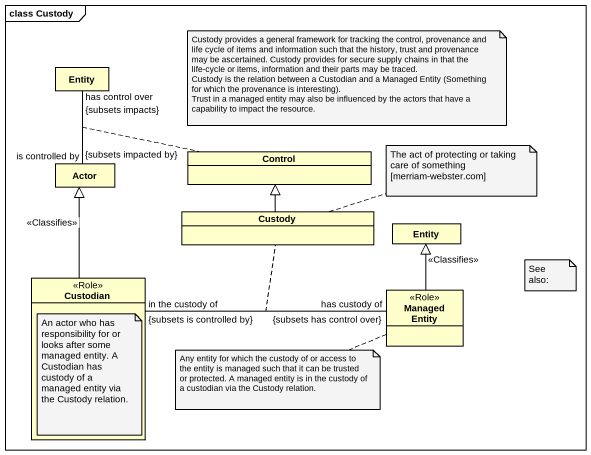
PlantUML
@startuml
mainframe class Custody
hide circle
hide empty members
class "Entity" as Entity_
class "Actor" as Actor_
class "Control" as Control_
class Custody
class "Entity" as Entity__2
class Custodian <<Role>>
class "Managed Entity" as Managed_Entity <<Role>>
Actor_ "is controlled by\n{subsets impacted by}" -up- "has control over\n{subsets impacts}" Entity_
(Actor_, Entity_) .. Control_
Custody -up-|> Control_
Custodian -up-|> Actor_ : <<Classifies>>
Custodian "in the custody of\n{subsets is controlled by}" -right- "has custody of\n{subsets has control over}" Managed_Entity
(Custodian, Managed_Entity) .. Custody
Managed_Entity -up-|> Entity__2 : <<Classifies>>
note as N1
  Custody provides a general framework for tracking the control, provenance and life cycle of items and information such that the history, trust and provenance may be ascertained. Custody provides for secure supply chains in that the life-cycle or items, information and their parts may be traced.
  Custody is the relation between a Custodian and a Managed Entity (Something for which the provenance is interesting).
  Trust in a managed entity may also be influenced by the actors that have a capability to impact the resource.
end note
note right of Custody : The act of protecting or taking care of something [merriam-webster.com]
note as N3
  See also:
end note
note bottom of Custodian : An actor who has responsibility for or looks after some managed entity. A Custodian has custody of a managed entity via the Custody relation.
note left of Managed_Entity : Any entity for which the custody of or access to the entity is managed such that it can be trusted or protected. A managed entity is in the custody of a custodian via the Custody relation.
@enduml
